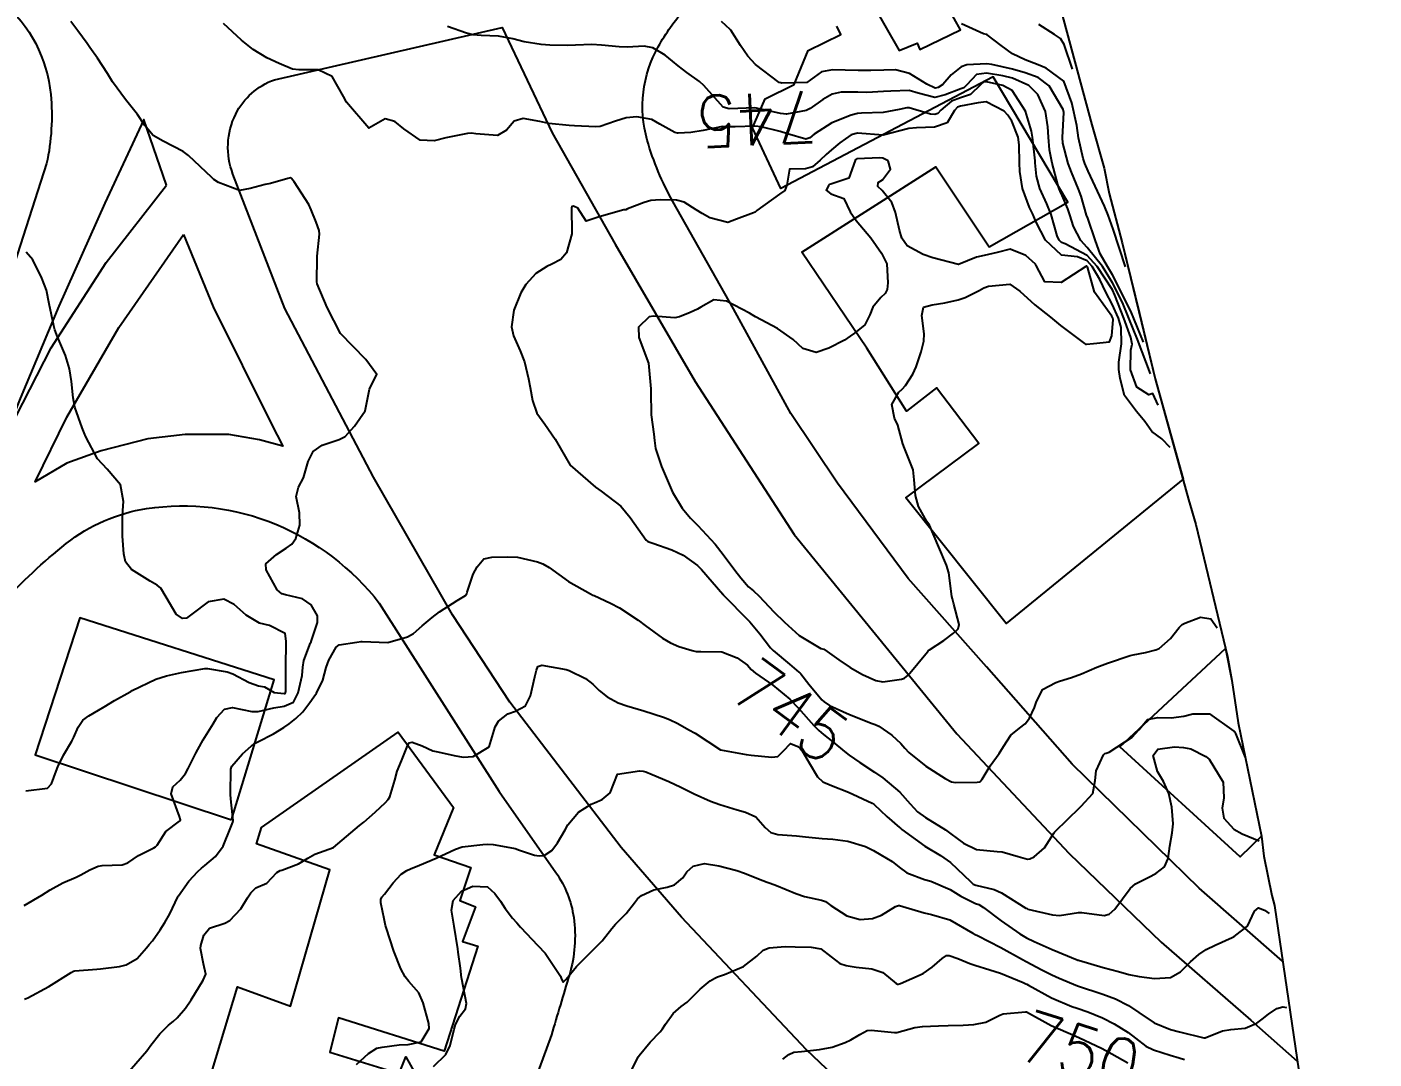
# Model space of a CAD drawing. Header units: metres. Extents: x 318500 to 325275, y 7408834 to 7428799.
# Drawn here: x 320321.3 to 320426.1, y 7413586.3 to 7413666.6 of the extents above; entities that cross this region are included whole.
import ezdxf
from ezdxf.enums import TextEntityAlignment as Align

# ---------------------------------------------------------------- set-up
doc = ezdxf.new("R2010")
doc.units = ezdxf.units.M
doc.header["$MEASUREMENT"] = 0
for name, color, linetype in [('Area', 45, 'Continuous'), ('Cotas', 45, 'Continuous'), ('Curvas de Nivel 1m', 11, 'Continuous'), ('Curvas de Nivel 5m', 15, 'Continuous'), ('Edificações', 30, 'Continuous'), ('Vias Primárias', 230, 'Continuous')]:
    doc.layers.add(name, color=color, linetype=linetype)
doc.styles.add('Style-STANDARD', font='STANDARD.shx')

msp = doc.modelspace()

# ---------------------------------------------------------------- linework, layer by layer
at = {"layer": 'Area'}
msp.add_lwpolyline([(320400.87, 7413671.15), (320404.14, 7413659.03), (320405.09, 7413655.64), (320405.5, 7413653.67), (320406.51, 7413649.83), (320409.06, 7413639.24), (320411.67, 7413629.87), (320412.24, 7413627.92), (320414.7, 7413617.65), (320415.03, 7413615.78), (320415.54, 7413612.47), (320417.34, 7413603.65), (320417.52, 7413602.1), (320418.15, 7413599.03), (320418.35, 7413598.26), (320420.25, 7413585.36)], dxfattribs=at)
at = {"layer": 'Curvas de Nivel 1m', "flags": 128}
for points, elevation in [([(320321.08, 7413598.26), (320322.45, 7413599.08), (320323.1, 7413599.47), (320324.07, 7413600.02), (320325.11, 7413600.47), (320325.49, 7413600.66), (320326.18, 7413601.03), (320326.83, 7413601.32), (320327.13, 7413601.38), (320328.7, 7413601.42), (320329.13, 7413601.58), (320329.96, 7413602.15), (320331.15, 7413602.74), (320331.29, 7413602.82), (320331.42, 7413602.96), (320332.1, 7413604.01), (320333.17, 7413604.83), (320333.23, 7413604.94), (320333.17, 7413605.18), (320332.52, 7413606.95), (320332.65, 7413607.5), (320333.22, 7413608.02), (320333.63, 7413608.53), (320333.82, 7413608.93), (320334.43, 7413610.11), (320334.87, 7413610.92), (320335, 7413611.16), (320335.26, 7413611.58), (320335.77, 7413612.41), (320336.06, 7413612.9), (320336.65, 7413613.53), (320337.29, 7413613.67), (320338.78, 7413613.37), (320339.29, 7413613.36), (320340.49, 7413613.65), (320341.29, 7413613.78), (320342.02, 7413614.1), (320342.4, 7413614.81), (320342.69, 7413616.17), (320342.75, 7413616.81), (320342.82, 7413617.33), (320343.36, 7413618.71), (320343.39, 7413618.77), (320343.4, 7413618.8), (320343.89, 7413620.28), (320343.89, 7413620.8), (320343.4, 7413621.65), (320342.72, 7413622.13), (320341.41, 7413622.45), (320341.11, 7413622.53), (320340.76, 7413622.84), (320339.91, 7413624.38), (320339.87, 7413624.85), (320340.71, 7413625.59), (320341.46, 7413626.07), (320341.9, 7413626.39), (320342.2, 7413626.82), (320342.53, 7413627.86), (320342.49, 7413628.82), (320342.24, 7413630.09), (320342.43, 7413630.82), (320342.81, 7413631.54), (320343.16, 7413632.81), (320343.56, 7413633.6), (320344.27, 7413634.09), (320345.57, 7413634.53), (320346.06, 7413634.77), (320346.78, 7413635.56), (320347.6, 7413636.75), (320347.93, 7413638.44), (320348.06, 7413638.74), (320348.51, 7413639.6), (320347.65, 7413640.75), (320345.68, 7413642.78), (320344.66, 7413644.79), (320343.88, 7413646.64), (320343.85, 7413646.8), (320343.87, 7413648.69), (320343.88, 7413648.8), (320344.06, 7413650.52), (320344.03, 7413650.8), (320343.8, 7413651.43), (320343.41, 7413652.41), (320343.22, 7413652.81), (320342.07, 7413654.59), (320341.88, 7413654.83), (320341.84, 7413654.87), (320341.79, 7413654.88), (320341.59, 7413654.83), (320340.24, 7413654.45), (320339.83, 7413654.38), (320338.65, 7413654.05), (320337.83, 7413653.9), (320336.2, 7413654.54), (320335.84, 7413654.77), (320335.68, 7413654.91), (320333.87, 7413656.64), (320333.44, 7413656.94), (320331.88, 7413657.74), (320331.12, 7413658.2), (320330.43, 7413658.98), (320329.9, 7413659.81), (320328.95, 7413661), (320327.94, 7413662.36), (320327.55, 7413663.02), (320326.78, 7413664.21), (320326.19, 7413665.04), (320325.97, 7413665.34), (320325.26, 7413666.32), (320324.7, 7413667.06)], 744), ([(320408.15, 7413642.1), (320407.7, 7413643.24), (320407.42, 7413643.95), (320407.17, 7413644.51), (320405.75, 7413647.34), (320405.37, 7413647.98), (320404.79, 7413648.98), (320404.43, 7413649.99), (320403.82, 7413651.75), (320403.73, 7413652), (320403.3, 7413653.47), (320403.1, 7413654.01), (320402.55, 7413655.33), (320402.3, 7413656.02), (320401.89, 7413657.58), (320401.85, 7413658.03), (320401.91, 7413659), (320401.97, 7413659.98), (320401.92, 7413660.22), (320400.82, 7413662.05), (320399.96, 7413662.69), (320398.96, 7413663.07), (320397.97, 7413663.36), (320396.37, 7413663.7), (320395.97, 7413663.76), (320394.42, 7413663.69), (320393.97, 7413663.54), (320393.19, 7413662.92), (320392.55, 7413662.15), (320392.19, 7413661.92), (320391.95, 7413661.88), (320391.31, 7413662.17), (320389.96, 7413663.02), (320388.88, 7413663.29), (320387.97, 7413663.27), (320386.94, 7413663.25), (320385.97, 7413663.25), (320384.95, 7413663.27), (320383.97, 7413663.29), (320383.11, 7413663.13), (320381.98, 7413662.3), (320380, 7413662.27), (320379.95, 7413662.28), (320379.82, 7413662.32), (320377.97, 7413663.72), (320377.38, 7413664.36), (320376.81, 7413665.19), (320376.05, 7413666.38), (320376, 7413666.44), (320375.34, 7413667.05)], 747), ([(320406.77, 7413647.97), (320405.8, 7413650.9), (320405.42, 7413651.98), (320405.12, 7413652.7), (320403.86, 7413655.42), (320403.61, 7413656), (320403.48, 7413656.4), (320403.11, 7413658.01), (320402.97, 7413658.96), (320402.58, 7413660.73), (320401.96, 7413662.42), (320400.6, 7413663.42), (320399.97, 7413663.68), (320398.96, 7413664.07), (320397.98, 7413664.55), (320397.1, 7413665.2), (320396, 7413666.02), (320395.94, 7413666.05), (320395.71, 7413666.11), (320394.01, 7413666.89)], 748), ([(320408.72, 7413639.65), (320407.69, 7413642.32), (320407.03, 7413643.96), (320406.52, 7413645.18), (320405.75, 7413646.72), (320404.97, 7413647.99), (320403.78, 7413649.47), (320403.29, 7413650.01), (320402.72, 7413651.1), (320402.43, 7413652.02), (320402.27, 7413652.47), (320401.83, 7413653.52), (320401.67, 7413653.86), (320401.61, 7413654.03), (320401.5, 7413654.38), (320401.05, 7413656.04), (320400.85, 7413657.08), (320400.76, 7413658.05), (320400.73, 7413658.87), (320400.54, 7413660.05), (320399.94, 7413661.37), (320399.23, 7413662.07), (320397.96, 7413662.65), (320397.21, 7413662.84), (320395.96, 7413663.04), (320395.16, 7413662.93), (320394.41, 7413662.13), (320394.18, 7413661.9), (320393.95, 7413661.81), (320392.74, 7413661.35), (320391.93, 7413661.14), (320390.64, 7413661.48), (320389.94, 7413661.69), (320388.5, 7413661.65), (320387.94, 7413661.6), (320386.63, 7413661.54), (320385.94, 7413661.56), (320384.65, 7413661.55), (320383.94, 7413661.4), (320383.21, 7413661), (320382.24, 7413660.3), (320381.92, 7413660.13), (320380.39, 7413659.84), (320379.92, 7413659.9), (320379.57, 7413659.98), (320377.92, 7413660.35), (320375.92, 7413660.27), (320375.47, 7413660.38), (320373.95, 7413662.09), (320373.62, 7413662.4), (320372.64, 7413663.1), (320371.96, 7413663.6), (320371.51, 7413663.98), (320370.95, 7413664.45), (320369.98, 7413665.01), (320369.32, 7413665.13), (320367.98, 7413665.07), (320367.37, 7413665.1), (320365.98, 7413665.22), (320365.23, 7413665.28), (320363.98, 7413665.22), (320363.34, 7413665.18), (320361.98, 7413665.21), (320361.29, 7413665.27), (320359.98, 7413665.48), (320359.1, 7413665.72), (320357.99, 7413665.91), (320356.64, 7413665.98), (320355.99, 7413666.03), (320355.49, 7413666.15), (320354, 7413666.67)], 746), ([(320402.63, 7413663.35), (320401.99, 7413665.28), (320401.7, 7413665.74), (320401.23, 7413666.04), (320400.01, 7413666.82)], 749), ([(320410.24, 7413633.91), (320409.59, 7413634.58), (320408.81, 7413635.15), (320408.26, 7413635.94), (320407.61, 7413636.71), (320406.68, 7413637.96), (320406.34, 7413639.28), (320406.24, 7413639.97), (320406.24, 7413640.54), (320406.45, 7413641.97), (320406.42, 7413643.25), (320406.21, 7413643.97), (320405.73, 7413645.06), (320405.23, 7413645.99), (320404.77, 7413646.97), (320404.17, 7413648), (320403.77, 7413648.44), (320403.04, 7413648.74), (320401.77, 7413648.88), (320400.53, 7413650.05), (320399.81, 7413651.44), (320399.54, 7413652.06), (320399.3, 7413652.59), (320398.76, 7413654.07), (320398.54, 7413655.39), (320398.52, 7413656.07), (320398.5, 7413657.46), (320398.41, 7413658.07), (320397.91, 7413659.31), (320397.61, 7413659.77), (320397.31, 7413660.09), (320395.93, 7413660.82), (320395.31, 7413660.73), (320393.92, 7413660.47), (320393.68, 7413660.39), (320393.46, 7413660.14), (320392.89, 7413659.17), (320391.91, 7413658.84), (320390.5, 7413658.78), (320389.91, 7413658.73), (320387.9, 7413658.22), (320385.9, 7413658.38), (320385.41, 7413658.25), (320384.53, 7413657.62), (320383.88, 7413657.08), (320383.46, 7413656.7), (320383.01, 7413656.28), (320382.41, 7413655.74), (320381.86, 7413655.59), (320380.61, 7413655.56), (320380.41, 7413654.31), (320380.25, 7413653.91), (320379.83, 7413653.62), (320378.08, 7413652.35), (320377.94, 7413652.23), (320377.82, 7413652.18), (320376.5, 7413651.68), (320375.81, 7413651.42), (320374.41, 7413651.79), (320373.82, 7413652.12), (320373.35, 7413652.41), (320372.42, 7413653.01), (320371.83, 7413653.15), (320370.55, 7413653.17), (320369.83, 7413653.12), (320369.31, 7413652.98), (320368.02, 7413652.48), (320367.88, 7413652.41), (320367.81, 7413652.4), (320367.72, 7413652.39), (320365.8, 7413651.86), (320364.8, 7413651.53), (320364.16, 7413652.53), (320363.81, 7413652.69), (320363.69, 7413652.66), (320363.65, 7413652.54), (320363.69, 7413650.65), (320363.68, 7413650.54), (320363.26, 7413649.05), (320362.82, 7413648.55), (320362.13, 7413648.18), (320361.75, 7413648), (320360.88, 7413647.44), (320360.11, 7413646.58), (320359.72, 7413645.95), (320359.16, 7413644.6), (320359, 7413643.29), (320359.15, 7413642.6), (320359.66, 7413641.44), (320360.01, 7413640.58), (320360.3, 7413639.25), (320360.43, 7413638.58), (320360.63, 7413637.56), (320360.96, 7413636.57), (320361.59, 7413635.71), (320362.39, 7413634.55), (320363.55, 7413632.54), (320365.52, 7413630.83), (320365.97, 7413630.5), (320367.5, 7413629.33), (320368.22, 7413628.47), (320369.47, 7413626.69), (320369.61, 7413626.59), (320369.98, 7413626.45), (320371.46, 7413625.94), (320372.35, 7413625.52), (320373.45, 7413624.73), (320373.78, 7413624.4), (320375.42, 7413622.5), (320375.47, 7413622.43), (320375.52, 7413622.38), (320377.39, 7413620.5), (320377.53, 7413620.35), (320378.3, 7413619.41), (320379.15, 7413618.32), (320379.25, 7413618.21), (320379.36, 7413618.11), (320380.62, 7413617.04), (320381.34, 7413616.43), (320381.42, 7413616.37), (320381.49, 7413616.3), (320382.13, 7413615.48), (320383.14, 7413614.27), (320383.31, 7413614.11), (320383.73, 7413613.84), (320385.29, 7413613.14), (320387.06, 7413612.44), (320387.28, 7413612.35), (320387.56, 7413612.22), (320388.59, 7413611.52), (320389.27, 7413610.87), (320389.59, 7413610.51), (320389.9, 7413610.18), (320391.24, 7413609.11), (320392.73, 7413608.15), (320393.23, 7413607.88), (320393.52, 7413607.84), (320395.23, 7413607.85), (320395.43, 7413607.9), (320395.6, 7413608.1), (320396.22, 7413609.12), (320396.92, 7413610.09), (320397.27, 7413610.63), (320397.84, 7413611.51), (320398.52, 7413612.07), (320398.96, 7413612.39), (320399.29, 7413612.85), (320399.69, 7413613.67), (320399.81, 7413614.05), (320400.3, 7413615.07), (320401.33, 7413615.62), (320401.64, 7413615.72), (320402.55, 7413616.01), (320403.34, 7413616.29), (320404.54, 7413616.8), (320405.35, 7413617.11), (320407.12, 7413617.72), (320407.36, 7413617.78), (320408.31, 7413617.94), (320409.13, 7413618.16), (320409.37, 7413618.27), (320410.26, 7413619.03), (320410.95, 7413619.9), (320411.18, 7413620.12), (320411.39, 7413620.23), (320412.6, 7413620.69), (320413.4, 7413620.56), (320413.89, 7413619.86)], 744), ([(320321.2, 7413607.18), (320322.88, 7413607.4), (320323.21, 7413607.74), (320323.56, 7413608.73), (320323.69, 7413609.06), (320324.14, 7413609.96), (320324.78, 7413611.05), (320324.94, 7413611.36), (320325.27, 7413612.15), (320325.63, 7413612.68), (320326.11, 7413613.03), (320326.86, 7413613.46), (320327.29, 7413613.72), (320328.1, 7413614.21), (320329.31, 7413614.89), (320329.37, 7413614.93), (320329.48, 7413614.99), (320331.32, 7413615.87), (320332.14, 7413616.13), (320333.32, 7413616.39), (320335.13, 7413616.72), (320335.33, 7413616.71), (320336.88, 7413616.44), (320337.32, 7413616.28), (320338.57, 7413615.61), (320339.31, 7413615.35), (320339.76, 7413615.29), (320340.53, 7413614.84), (320341.31, 7413614.75), (320341.37, 7413614.77), (320341.4, 7413614.83), (320341.42, 7413614.93), (320341.44, 7413616.83), (320341.47, 7413618.72), (320341.47, 7413618.83), (320341.37, 7413619.43), (320340.17, 7413620.06), (320339.38, 7413620.24), (320338.34, 7413620.87), (320337.4, 7413621.68), (320336.61, 7413622.1), (320335.4, 7413621.9), (320334.12, 7413620.93), (320333.7, 7413620.62), (320333.38, 7413620.6), (320332.9, 7413620.94), (320332.11, 7413622.25), (320331.7, 7413622.96), (320331.41, 7413623.19), (320330.88, 7413623.51), (320329.43, 7413624.4), (320328.95, 7413625), (320328.82, 7413625.63), (320328.73, 7413627), (320328.72, 7413628.24), (320328.74, 7413629), (320328.8, 7413629.71), (320328.57, 7413631), (320327.54, 7413632.23), (320326.78, 7413633.03), (320325.86, 7413634.74), (320325.74, 7413635.04), (320325.58, 7413635.44), (320325.02, 7413637.05), (320324.88, 7413637.78), (320324.75, 7413639.05), (320324.61, 7413640.02), (320324.3, 7413641.06), (320323.67, 7413642.51), (320323.46, 7413643.07), (320323.38, 7413643.38), (320323.02, 7413645.08), (320322.8, 7413646.16), (320322.46, 7413647.09), (320321.75, 7413648.51), (320321.22, 7413649.11)], 743), ([(320328.91, 7413584.99), (320330.61, 7413586.96), (320330.75, 7413587.14), (320330.94, 7413587.39), (320331.63, 7413588.28), (320332.3, 7413588.95), (320332.67, 7413589.24), (320332.97, 7413589.52), (320333.63, 7413590.28), (320334.07, 7413590.92), (320335.01, 7413592.45), (320335.21, 7413592.91), (320335.02, 7413593.72), (320334.8, 7413594.91), (320334.82, 7413595.14), (320335.06, 7413595.95), (320335.48, 7413596.49), (320336.69, 7413596.89), (320337.07, 7413597.09), (320337.94, 7413598.01), (320338.46, 7413598.87), (320338.7, 7413599.26), (320339.1, 7413599.64), (320339.95, 7413600), (320340.72, 7413600.84), (320340.98, 7413600.98), (320341.12, 7413601.02), (320342.43, 7413601.51), (320343.14, 7413601.96), (320343.68, 7413602.26), (320345.15, 7413602.78), (320347.17, 7413604.48), (320347.49, 7413604.75), (320348.39, 7413605.52), (320349.19, 7413606.28), (320349.4, 7413606.51), (320349.53, 7413606.72), (320349.91, 7413608.02), (320350.1, 7413608.71), (320350.44, 7413609.51), (320350.9, 7413610.7), (320351.03, 7413610.93), (320351.25, 7413610.97), (320352.05, 7413610.69), (320352.87, 7413610.3), (320353.25, 7413610.21), (320354.54, 7413609.95), (320355.24, 7413609.8), (320356.02, 7413609.85), (320357.25, 7413610.62), (320357.72, 7413612.17), (320357.97, 7413612.61), (320358.7, 7413613.19), (320359.29, 7413613.4), (320360.08, 7413613.8), (320360.47, 7413614.57), (320360.81, 7413616.06), (320360.93, 7413616.57), (320361.04, 7413616.86), (320361.34, 7413616.98), (320363.24, 7413616.63), (320363.33, 7413616.6), (320363.48, 7413616.54), (320364.74, 7413615.94), (320365.32, 7413615.5), (320365.81, 7413615), (320366.44, 7413614.49), (320367.3, 7413614.04), (320367.97, 7413613.8), (320369.29, 7413613.41), (320370.81, 7413612.91), (320371.28, 7413612.75), (320371.94, 7413612.42), (320372.8, 7413611.93), (320373.27, 7413611.67), (320375.26, 7413610.38), (320377.25, 7413610.01), (320377.63, 7413609.97), (320379.25, 7413609.81), (320379.7, 7413609.87), (320380.14, 7413610.31), (320380.7, 7413610.87), (320381.26, 7413610.63), (320381.45, 7413610.48), (320381.61, 7413610.29), (320382.16, 7413609.37), (320382.81, 7413608.28), (320383.22, 7413607.9), (320383.89, 7413607.59), (320385.21, 7413607.09), (320387.06, 7413606.22), (320387.2, 7413606.12), (320388.18, 7413605.2), (320389.18, 7413604.34), (320389.26, 7413604.27), (320389.37, 7413604.19), (320391.16, 7413602.88), (320392.37, 7413602.15), (320393.14, 7413601.6), (320394.7, 7413600.12), (320394.92, 7413599.92), (320395.12, 7413599.84), (320396.54, 7413599.51), (320397.11, 7413599.26), (320399.02, 7413598.06), (320399.1, 7413598.02), (320399.17, 7413597.99), (320401.09, 7413597.55), (320401.63, 7413597.49), (320403.1, 7413597.72), (320403.37, 7413597.72), (320405.09, 7413597.49), (320405.48, 7413597.58), (320405.92, 7413597.97), (320407.12, 7413599.58), (320407.54, 7413599.94), (320408.58, 7413600.47), (320409.13, 7413600.76), (320409.79, 7413601.27), (320410.07, 7413601.91), (320410.2, 7413602.88), (320410.4, 7413603.91), (320410.48, 7413604.61), (320410.38, 7413605.91), (320410.13, 7413606.99), (320409.73, 7413607.91), (320409.24, 7413608.7), (320408.91, 7413609.93), (320409.27, 7413610.44), (320410.57, 7413610.6), (320411.27, 7413610.55), (320411.84, 7413610.46), (320413.01, 7413609.87), (320413.26, 7413609.65), (320414.35, 7413607.85), (320414.42, 7413606.65), (320414.29, 7413605.85), (320414.41, 7413605.07), (320415.18, 7413604.2), (320415.84, 7413603.83), (320417.17, 7413603.3)], 746), ([(320346.92, 7413585.89), (320347.86, 7413586.74), (320348.51, 7413587.15), (320348.94, 7413587.25), (320350.24, 7413587.41), (320350.94, 7413587.45), (320351.97, 7413587.66), (320352.59, 7413588.68), (320352.57, 7413589.07), (320352.13, 7413590.68), (320351.78, 7413591.47), (320351.01, 7413592.36), (320350.72, 7413592.7), (320350.38, 7413593.34), (320349.84, 7413594.71), (320349.23, 7413596.56), (320349.18, 7413596.72), (320349.08, 7413597.23), (320348.83, 7413598.46), (320348.83, 7413598.72), (320348.91, 7413598.9), (320349.1, 7413599.15), (320349.79, 7413600.04), (320350.41, 7413600.71), (320350.84, 7413600.99), (320351.13, 7413601.11), (320351.83, 7413601.39), (320353.14, 7413601.96), (320354.62, 7413602.65), (320355.15, 7413602.83), (320356.77, 7413603.01), (320357.15, 7413603.04), (320357.56, 7413603.02), (320359.15, 7413602.73), (320359.27, 7413602.71), (320359.6, 7413602.58), (320360.77, 7413602.19), (320361.14, 7413602.13), (320361.54, 7413602.16), (320362.13, 7413602.55), (320362.57, 7413603.13), (320363.17, 7413604.16), (320363.38, 7413604.54), (320364.19, 7413605.52), (320365.19, 7413606.15), (320365.45, 7413606.25), (320366.04, 7413606.5), (320366.66, 7413607.04), (320367.23, 7413608.48), (320368.95, 7413608.74), (320369.23, 7413608.72), (320369.43, 7413608.66), (320369.94, 7413608.45), (320371.22, 7413607.92), (320372.16, 7413607.47), (320373.21, 7413606.96), (320374.48, 7413606.39), (320375.2, 7413606.12), (320376.54, 7413605.71), (320377.19, 7413605.53), (320378.01, 7413605.16), (320378.72, 7413604.33), (320379.17, 7413603.94), (320379.7, 7413603.79), (320381.17, 7413603.68), (320381.86, 7413603.6), (320383.17, 7413603.48), (320384, 7413603.43), (320385.17, 7413603.27), (320386.52, 7413602.86), (320387.15, 7413602.54), (320387.73, 7413602.21), (320388.62, 7413601.68), (320389.14, 7413601.25), (320389.75, 7413600.8), (320391.12, 7413600.29), (320391.61, 7413600.16), (320393.11, 7413599.5), (320393.96, 7413598.98), (320395.1, 7413598.43), (320395.34, 7413598.34), (320395.72, 7413598.1), (320397.08, 7413597.07), (320398.54, 7413596.07), (320399.07, 7413595.76), (320399.65, 7413595.46), (320401.05, 7413594.84), (320403, 7413594.04), (320403.04, 7413594.02), (320403.11, 7413594), (320405.03, 7413593.43), (320406.21, 7413593.14), (320407.03, 7413592.9), (320407.83, 7413592.74), (320409.03, 7413592.59), (320410.27, 7413592.67), (320411.03, 7413593.1), (320411.83, 7413593.89), (320412.47, 7413594.46), (320413.05, 7413594.84), (320413.74, 7413595.18), (320415.07, 7413595.78), (320415.11, 7413595.79), (320415.21, 7413595.84), (320416.26, 7413596.65), (320416.8, 7413597.82), (320417.1, 7413598.08), (320417.57, 7413597.9), (320417.93, 7413597.65)], 747), ([(320352.92, 7413585.73), (320353.87, 7413586.66), (320354.21, 7413587.38), (320354.52, 7413588.65), (320354.62, 7413588.99), (320354.98, 7413589.64), (320355.4, 7413590.22), (320355.49, 7413590.63), (320355.13, 7413592.52), (320355.11, 7413592.64), (320355.02, 7413593.38), (320354.85, 7413594.64), (320354.81, 7413594.88), (320354.52, 7413596.65), (320354.33, 7413597.9), (320354.44, 7413598.65), (320355.1, 7413599.38), (320355.97, 7413599.77), (320357.11, 7413599.72), (320357.7, 7413599.21), (320358.14, 7413598.6), (320358.5, 7413598.02), (320359.08, 7413597.29), (320359.41, 7413596.92), (320359.68, 7413596.58), (320361.05, 7413595.14), (320361.62, 7413594.55), (320362.8, 7413592.76), (320362.89, 7413592.54), (320363.01, 7413592.29), (320363.25, 7413592.54), (320364.04, 7413593.51), (320365.04, 7413594.51), (320366.04, 7413595.51), (320366.79, 7413596.48), (320367.07, 7413596.81), (320367.9, 7413597.65), (320368.56, 7413598.47), (320368.79, 7413598.77), (320369.1, 7413599.04), (320370.06, 7413599.49), (320371.11, 7413599.7), (320371.66, 7413599.87), (320372.32, 7413600.41), (320372.64, 7413600.89), (320373.13, 7413601.32), (320374, 7413601.53), (320375.13, 7413601.36), (320376.51, 7413600.98), (320377.13, 7413600.77), (320378.22, 7413600.33), (320378.88, 7413600.08), (320379.12, 7413600), (320379.6, 7413599.83), (320381.11, 7413599.19), (320381.78, 7413598.96), (320383.1, 7413598.69), (320383.42, 7413598.58), (320383.84, 7413598.26), (320385.09, 7413597.46), (320386.13, 7413597.18), (320387.09, 7413597.25), (320387.78, 7413597.52), (320388.87, 7413598.19), (320389.1, 7413598.27), (320389.18, 7413598.27), (320389.45, 7413598.18), (320391.09, 7413597.68), (320391.67, 7413597.57), (320393.09, 7413597.16), (320394.89, 7413596.11), (320395.07, 7413596.01), (320395.25, 7413595.92), (320397.05, 7413595), (320398.76, 7413594.06), (320399.04, 7413593.91), (320400.25, 7413593.26), (320401.03, 7413592.86), (320401.6, 7413592.6), (320403.02, 7413592), (320405.01, 7413591.36), (320405.98, 7413590.99), (320407, 7413590.49), (320407.81, 7413589.94), (320408.98, 7413589.13), (320410.27, 7413588.61), (320410.97, 7413588.43), (320412.86, 7413587.97), (320412.96, 7413587.97), (320414.32, 7413588.5), (320414.97, 7413588.62), (320416.08, 7413588.72), (320416.98, 7413589.1), (320417.39, 7413589.41), (320417.9, 7413589.81), (320418.54, 7413590.25), (320419, 7413590.37), (320419.29, 7413590.33)], 748), ([(320368.19, 7413585.19), (320368.84, 7413586.46), (320368.87, 7413586.52), (320368.93, 7413586.6), (320369.78, 7413587.62), (320370.55, 7413588.44), (320370.74, 7413588.66), (320370.97, 7413589.02), (320371.56, 7413589.85), (320372.2, 7413590.41), (320372.65, 7413590.75), (320373, 7413591.09), (320373.66, 7413591.74), (320374.46, 7413592.39), (320374.8, 7413592.6), (320375.02, 7413592.7), (320375.55, 7413592.9), (320377.03, 7413593.52), (320378.09, 7413594.33), (320378.57, 7413594.8), (320379.05, 7413594.96), (320380.29, 7413595.07), (320381.05, 7413595.05), (320382.3, 7413595.03), (320383.05, 7413594.88), (320383.86, 7413594.26), (320384.54, 7413593.75), (320385.03, 7413593.59), (320385.8, 7413593.47), (320387.03, 7413593.33), (320387.88, 7413593.06), (320388.93, 7413592.19), (320389.02, 7413592.14), (320389.07, 7413592.14), (320389.26, 7413592.19), (320391.03, 7413592.98), (320391.73, 7413593.46), (320392.5, 7413594.15), (320392.83, 7413594.36), (320393.04, 7413594.36), (320393.71, 7413594.13), (320394.66, 7413593.74), (320395.04, 7413593.63), (320396.21, 7413593.27), (320397.03, 7413592.99), (320398.81, 7413592.27), (320399.02, 7413592.17), (320399.09, 7413592.13), (320399.21, 7413592.06), (320401.01, 7413591.09), (320402.59, 7413590.41), (320402.99, 7413590.27), (320403.83, 7413589.99), (320404.98, 7413589.52), (320405.89, 7413589.05), (320406.97, 7413588.38), (320407.53, 7413587.94), (320408.35, 7413587.32), (320408.95, 7413587.03), (320410.25, 7413586.61), (320410.95, 7413586.41), (320411.34, 7413586.29)], 749)]:
    msp.add_lwpolyline(points, dxfattribs=dict(at, elevation=elevation))
at = {"layer": 'Curvas de Nivel 1m', "elevation": 743, "flags": 128}
msp.add_lwpolyline([(320388.29, 7413656.21), (320387.87, 7413656.42), (320387.64, 7413656.45), (320385.87, 7413656.37), (320385.78, 7413656.33), (320385.73, 7413656.24), (320385.23, 7413654.87), (320383.84, 7413654.41), (320383.74, 7413654.37), (320383.65, 7413654.27), (320383.48, 7413653.92), (320383.83, 7413653.65), (320384.86, 7413653.29), (320385.33, 7413652.25), (320385.81, 7413651.58), (320386.94, 7413650.23), (320387.77, 7413649.02), (320388.2, 7413648.21), (320388.26, 7413646.73), (320388.22, 7413646.21), (320388.07, 7413645.88), (320387.73, 7413645.59), (320387.11, 7413644.83), (320386.87, 7413644.23), (320386.49, 7413643.44), (320385.69, 7413642.81), (320385.35, 7413642.58), (320384.89, 7413642.25), (320383.67, 7413641.63), (320382.7, 7413641.31), (320381.67, 7413641.6), (320380.91, 7413642.31), (320379.69, 7413643.18), (320377.97, 7413644.08), (320377.71, 7413644.23), (320377.52, 7413644.35), (320375.72, 7413645.29), (320374.72, 7413645.39), (320373.72, 7413644.84), (320373.45, 7413644.67), (320372.89, 7413644.41), (320372.05, 7413644.08), (320371.7, 7413644.01), (320370.03, 7413644.13), (320369.7, 7413644.07), (320368.88, 7413643.28), (320368.9, 7413642.47), (320369.66, 7413640.46), (320369.82, 7413638.46), (320369.82, 7413638.26), (320369.85, 7413636.46), (320370.07, 7413634.94), (320370.12, 7413634.45), (320370.2, 7413633.82), (320370.65, 7413632.44), (320371.52, 7413630.43), (320372.28, 7413629.19), (320372.92, 7413628.41), (320373.49, 7413627.84), (320374.83, 7413626.39), (320375.46, 7413625.59), (320376.37, 7413624.37), (320376.83, 7413623.76), (320377.43, 7413623.07), (320377.82, 7413622.74), (320378.27, 7413622.34), (320379.4, 7413621.11), (320380.22, 7413620.31), (320381.37, 7413619.27), (320383.07, 7413618.27), (320383.29, 7413618.2), (320383.36, 7413618.17), (320384.47, 7413617.38), (320385.35, 7413616.79), (320386.3, 7413616.23), (320387.33, 7413615.78), (320387.87, 7413615.67), (320389.34, 7413615.88), (320389.57, 7413615.95), (320389.86, 7413616.18), (320391.36, 7413618.01), (320391.42, 7413618.09), (320391.5, 7413618.16), (320392.63, 7413618.89), (320393.38, 7413619.46), (320393.73, 7413619.79), (320393.82, 7413620.13), (320393.41, 7413621.72), (320393.3, 7413622.14), (320393.26, 7413622.3), (320393.02, 7413624.14), (320392.84, 7413624.75), (320392.25, 7413626.15), (320391.5, 7413627.85), (320391.31, 7413628.16), (320390.65, 7413629.31), (320390.43, 7413630.18), (320390.33, 7413631.39), (320390.24, 7413632.18), (320389.58, 7413633.86), (320389.45, 7413634.19), (320389.04, 7413635.64), (320388.8, 7413636.2), (320388.58, 7413637.24), (320389.13, 7413638.2), (320389.39, 7413638.44), (320389.64, 7413638.72), (320390.22, 7413639.61), (320390.48, 7413640.18), (320390.86, 7413641.36), (320391.07, 7413642.17), (320391.11, 7413642.75), (320390.92, 7413644.17), (320391.05, 7413644.84), (320391.72, 7413645), (320392.71, 7413645.17), (320393.73, 7413645.41), (320394.28, 7413645.58), (320395.37, 7413646.12), (320395.74, 7413646.33), (320396.1, 7413646.46), (320397.75, 7413646.61), (320398.54, 7413646.07), (320399.72, 7413645.02), (320400.92, 7413644.04), (320401.7, 7413643.39), (320403.58, 7413642), (320403.64, 7413641.96), (320403.68, 7413641.95), (320403.73, 7413641.95), (320404.28, 7413641.99), (320405.52, 7413642.14), (320405.69, 7413642.6), (320405.81, 7413643.88), (320405.78, 7413643.98), (320405.71, 7413644.12), (320404.36, 7413645.99), (320403.8, 7413647.96), (320403.78, 7413648), (320403.76, 7413648.02), (320403.73, 7413648.03), (320403.67, 7413648), (320401.75, 7413646.75), (320400.49, 7413646.79), (320399.82, 7413648.06), (320399.76, 7413648.17), (320399, 7413648.84), (320397.78, 7413649.33), (320396.78, 7413649.09), (320395.77, 7413648.86), (320395.17, 7413648.71), (320393.76, 7413648.14), (320391.77, 7413648.66), (320391.02, 7413648.92), (320389.78, 7413649.61), (320389.36, 7413650.2), (320389.19, 7413650.81), (320388.86, 7413652.2), (320388.59, 7413652.97), (320387.84, 7413653.9), (320387.48, 7413654.22), (320387.53, 7413654.54), (320387.85, 7413654.73), (320388.49, 7413655.58)], close=True, dxfattribs=at)
at = {"layer": 'Curvas de Nivel 5m', "flags": 128}
for points, elevation in [([(320409.3, 7413637.21), (320408.9, 7413638.12), (320408.59, 7413638.01), (320407.64, 7413638.6), (320407.15, 7413639.96), (320407.19, 7413641.47), (320407.27, 7413641.96), (320407.18, 7413642.46), (320406.63, 7413643.97), (320405.94, 7413645.77), (320405.74, 7413646.17), (320404.57, 7413647.99), (320403.77, 7413648.86), (320402.06, 7413649.75), (320401.79, 7413649.85), (320401.6, 7413650.03), (320401.45, 7413650.38), (320400.98, 7413652.04), (320400.64, 7413652.86), (320400.1, 7413654.06), (320399.85, 7413655.01), (320399.74, 7413656.06), (320399.73, 7413656.21), (320399.53, 7413658.06), (320399.45, 7413658.52), (320398.98, 7413660.07), (320397.94, 7413661.68), (320397.21, 7413662.09), (320395.95, 7413662.37), (320395.72, 7413662.34), (320395.49, 7413662.12), (320394.7, 7413661.37), (320393.93, 7413661.12), (320393.22, 7413660.85), (320392.39, 7413660.16), (320392.16, 7413659.91), (320391.92, 7413659.82), (320391.59, 7413659.84), (320390.45, 7413660.18), (320389.92, 7413660.35), (320389.76, 7413660.35), (320389.16, 7413660.2), (320387.92, 7413659.97), (320386.23, 7413659.92), (320385.92, 7413659.89), (320385.43, 7413659.76), (320383.91, 7413659.18), (320382.54, 7413658.29), (320382.19, 7413658), (320381.89, 7413657.89), (320380.47, 7413658.31), (320379.9, 7413658.49), (320378.42, 7413658.86), (320377.91, 7413658.92), (320376.39, 7413658.85), (320375.9, 7413658.87), (320375.41, 7413658.88), (320373.9, 7413658.57), (320372.95, 7413658.41), (320371.97, 7413658.36), (320371.9, 7413658.37), (320371.71, 7413658.43), (320370.54, 7413659.08), (320369.91, 7413659.44), (320368.73, 7413659.65), (320367.91, 7413659.56), (320367.09, 7413659.31), (320365.9, 7413658.89), (320365.56, 7413658.85), (320363.9, 7413658.94), (320363.48, 7413658.96), (320361.9, 7413659.13), (320361.2, 7413659.28), (320359.9, 7413659.52), (320359.2, 7413659.3), (320358.59, 7413658.61), (320357.89, 7413658.2), (320356.21, 7413658.32), (320355.89, 7413658.36), (320355.57, 7413658.33), (320353.88, 7413658.01), (320352.96, 7413657.76), (320351.88, 7413657.82), (320350.62, 7413658.71), (320349.9, 7413659.27), (320349.15, 7413659.48), (320347.89, 7413658.75), (320346.14, 7413660.78), (320345.93, 7413661.23), (320345.04, 7413662.79), (320343.96, 7413663.31), (320342.44, 7413663.31), (320341.96, 7413663.34), (320340.92, 7413663.8), (320339.96, 7413664.23), (320338.9, 7413664.87), (320337.98, 7413665.6), (320336.57, 7413666.9)], 745), ([(320321.11, 7413590.98), (320321.36, 7413591.09), (320323, 7413591.96), (320324.74, 7413593.04), (320324.91, 7413593.15), (320325.01, 7413593.18), (320326.73, 7413593.31), (320327.01, 7413593.34), (320328.5, 7413593.52), (320329.02, 7413593.64), (320329.86, 7413594.14), (320330.58, 7413594.97), (320330.79, 7413595.22), (320331.05, 7413595.52), (320331.65, 7413596.37), (320332.03, 7413596.95), (320332.4, 7413597.62), (320333.04, 7413598.94), (320333.06, 7413598.97), (320333.09, 7413599.01), (320333.88, 7413600.15), (320334.59, 7413600.92), (320334.87, 7413601.17), (320335.13, 7413601.37), (320335.96, 7413602.07), (320336.55, 7413602.89), (320337.16, 7413604.35), (320337.31, 7413604.74), (320337.33, 7413604.88), (320337.19, 7413606.31), (320337.13, 7413606.88), (320337.12, 7413606.96), (320337.16, 7413608.88), (320337.23, 7413609.1), (320338.06, 7413610.06), (320338.98, 7413610.86), (320339.16, 7413610.95), (320339.25, 7413610.99), (320340.48, 7413611.62), (320341.27, 7413612.11), (320341.7, 7413612.4), (320342.21, 7413612.82), (320342.75, 7413613.34), (320343.3, 7413614.06), (320343.6, 7413614.51), (320343.82, 7413614.79), (320344.31, 7413615.8), (320344.58, 7413616.79), (320344.77, 7413617.35), (320345.35, 7413618.37), (320345.57, 7413618.56), (320346.96, 7413618.76), (320347.3, 7413618.81), (320347.36, 7413618.81), (320349.36, 7413618.72), (320350.91, 7413619.16), (320351.37, 7413619.42), (320352.05, 7413620.02), (320352.81, 7413620.68), (320353.39, 7413621.13), (320354.75, 7413621.99), (320355.41, 7413622.39), (320355.51, 7413622.54), (320355.54, 7413622.64), (320356.02, 7413624.05), (320356.32, 7413624.63), (320356.84, 7413625.24), (320357.45, 7413625.37), (320358.65, 7413625.41), (320359.45, 7413625.36), (320361, 7413625.02), (320361.44, 7413624.85), (320361.91, 7413624.56), (320363.42, 7413623.49), (320365.14, 7413622.51), (320365.32, 7413622.42), (320365.41, 7413622.38), (320366.7, 7413621.78), (320367.4, 7413621.44), (320368.85, 7413620.47), (320369.38, 7413620.05), (320370.73, 7413619.08), (320371.36, 7413618.7), (320372, 7413618.42), (320373.05, 7413618.1), (320373.36, 7413618.03), (320373.72, 7413618.03), (320375.36, 7413618.01), (320376.54, 7413617.55), (320377.35, 7413616.96), (320377.64, 7413616.64), (320377.98, 7413616.34), (320379.33, 7413615.42), (320380.64, 7413614.31), (320381.3, 7413613.65), (320382.52, 7413612.28), (320382.89, 7413611.89), (320383.27, 7413611.56), (320384, 7413610.99), (320384.89, 7413610.25), (320385.26, 7413609.96), (320386.08, 7413609.4), (320387.24, 7413608.65), (320387.88, 7413608.21), (320389.21, 7413607.08), (320390, 7413606.18), (320390.59, 7413605.56), (320391.19, 7413605.11), (320392.75, 7413604.14), (320393.18, 7413603.85), (320394.17, 7413603.12), (320395.16, 7413602.63), (320396.77, 7413602.47), (320397.16, 7413602.43), (320398.4, 7413602.07), (320399.15, 7413601.88), (320399.32, 7413601.89), (320399.65, 7413602.05), (320400.45, 7413602.75), (320401.18, 7413603.88), (320401.23, 7413603.98), (320401.28, 7413604.03), (320403.2, 7413605.9), (320403.25, 7413605.95), (320403.32, 7413606), (320404.21, 7413606.99), (320404.4, 7413607.99), (320404.48, 7413608.75), (320405.06, 7413609.98), (320405.16, 7413610.08), (320405.26, 7413610.11), (320405.48, 7413610.19), (320407.27, 7413611.36), (320407.79, 7413611.94), (320408.48, 7413612.74), (320409.29, 7413612.9), (320410.32, 7413612.88), (320411.3, 7413613), (320412, 7413613.19), (320413.3, 7413613.19), (320415.2, 7413611.84), (320415.24, 7413611.8), (320415.28, 7413611.75), (320415.32, 7413611.66), (320416.07, 7413609.78)], 745), ([(320380.1, 7413586.31), (320380.57, 7413586.68), (320380.95, 7413586.84), (320381.55, 7413586.89), (320382.95, 7413587.05), (320383.94, 7413587.25), (320384.95, 7413587.59), (320385.38, 7413587.81), (320386.1, 7413588.23), (320386.66, 7413588.53), (320386.97, 7413588.56), (320388.79, 7413588.37), (320388.96, 7413588.38), (320390.37, 7413588.77), (320390.97, 7413588.86), (320392.21, 7413588.91), (320392.97, 7413588.93), (320394.13, 7413588.96), (320394.97, 7413589), (320395.89, 7413589.18), (320396.98, 7413589.73), (320397.24, 7413589.82), (320398.99, 7413590), (320399.07, 7413589.98), (320400.97, 7413588.92), (320402.85, 7413588.11), (320402.96, 7413588.07), (320403.13, 7413588), (320404.95, 7413587.14), (320405.71, 7413586.73), (320406.94, 7413586.02)], 750)]:
    msp.add_lwpolyline(points, dxfattribs=dict(at, elevation=elevation))
at = {"layer": 'Edificações'}
for points in [[(320387.12, 7413668.34), (320389.16, 7413664.8), (320390.54, 7413665.36), (320390.76, 7413664.88), (320393.92, 7413666.41), (320389.98, 7413673.5)], [(320400.87, 7413671.15), (320404.14, 7413659.03), (320405.09, 7413655.64), (320405.5, 7413653.67), (320406.51, 7413649.83), (320407.84, 7413644.33), (320409.06, 7413639.24), (320411.24, 7413631.43), (320397.47, 7413620.21), (320389.67, 7413629.98), (320395.34, 7413634.22), (320392.05, 7413638.54), (320389.72, 7413636.73), (320386.64, 7413641.64), (320381.58, 7413649.12), (320392, 7413655.75), (320396.16, 7413649.52), (320402.27, 7413652.99), (320396.47, 7413662.75), (320379.94, 7413654.07), (320377.73, 7413658.79), (320378.73, 7413661.04), (320380.98, 7413662.16), (320382.06, 7413664.8), (320384.61, 7413666.05), (320384.31, 7413666.7)], [(320335.3, 7413584.13), (320337.67, 7413591.94), (320341.79, 7413590.44), (320344.85, 7413601.04), (320339.16, 7413603.06), (320339.55, 7413604.34), (320350.16, 7413611.75), (320354.48, 7413605.9), (320352.98, 7413602.2), (320355.82, 7413601.23), (320354.97, 7413598.65), (320356.19, 7413598.17), (320355.19, 7413595.47), (320356.37, 7413595.1), (320353.75, 7413586.92), (320345.53, 7413589.53), (320344.86, 7413586.85), (320350.25, 7413585.19), (320350.76, 7413586.48), (320353.57, 7413581.49)]]:
    msp.add_lwpolyline(points, dxfattribs=at)
for points in [[(320337.21, 7413604.94), (320340.52, 7413615.82), (320325.41, 7413620.65), (320321.94, 7413609.99)], [(320414.55, 7413618.27), (320415.03, 7413615.78), (320415.54, 7413612.47), (320417.34, 7413603.65), (320415.68, 7413602.06), (320406.33, 7413610.61)]]:
    msp.add_lwpolyline(points, close=True, dxfattribs=at)
at = {"layer": 'Vias Primárias'}
msp.add_lwpolyline([(320269.41, 7413639.25), (320261.95, 7413662.58, -0.120464), (320261.38, 7413670.72, -0.181248), (320265.36, 7413677.54, -0.149554), (320272.7, 7413680.53, -0.092546), (320278.01, 7413680.02), (320312.01, 7413672.31, -0.122344), (320319.4, 7413668.58, -0.193995), (320323.14, 7413661.37, -0.076723), (320322.82, 7413656), (320316.44, 7413636.22), (320308.41, 7413610.5), (320305.37, 7413601.93, -0.10372), (320303.6, 7413599.03, -0.12363), (320298.3, 7413595.63, -0.143553), (320290.34, 7413595.31, -0.150399), (320283.77, 7413599.29, -0.117377), (320281.56, 7413603.39)], format="xyb", close=True, dxfattribs=at)
for points in [[(320418.98, 7413593.94), (320412.49, 7413599.61), (320402.62, 7413609.27), (320395.95, 7413616.83), (320389.85, 7413623.7), (320384.36, 7413631.12), (320380.73, 7413636.55), (320376.25, 7413644.71), (320371.55, 7413653.04, -0.059004), (320369.55, 7413657.83, -0.19996), (320370.41, 7413665.1, -0.051791), (320372.48, 7413668.04, -0.096385), (320376.98, 7413671.52, -0.030816), (320382.62, 7413673.95), (320398.59, 7413680.45)], [(320426.1, 7413554.86), (320415.44, 7413561.01), (320392.45, 7413577.53), (320387.12, 7413582.11), (320381.95, 7413587.02), (320372.21, 7413597.35), (320367.52, 7413602.79), (320358.86, 7413614.09), (320354.39, 7413620.88), (320348.25, 7413631.6), (320341.36, 7413644.73), (320337.32, 7413655.18, -0.210257), (320337.53, 7413659.85, -0.194206), (320340.55, 7413662.53), (320358.26, 7413666.58), (320362.16, 7413658.4), (320367.05, 7413649.72), (320373.27, 7413639.04), (320380.98, 7413627.14), (320393.63, 7413611.63), (320402.38, 7413602.32), (320409.53, 7413595.4), (320416.52, 7413589.34), (320420.13, 7413586.16)], [(320304.92, 7413582.07), (320309.46, 7413596.26), (320314.31, 7413610.42), (320317.2, 7413618.22, -0.095953), (320319.33, 7413621.74, -0.041167), (320324.35, 7413626.43, -0.130182), (320330.59, 7413629.15, -0.137103), (320340.65, 7413627.93, -0.129211), (320348.7, 7413621.8), (320358.04, 7413607.13), (320362.45, 7413600.82, -0.117715), (320363.83, 7413597.33, -0.108382), (320363.49, 7413592.87, -0.00049), (320362.09, 7413588.19), (320359.44, 7413580.9)]]:
    msp.add_lwpolyline(points, format="xyb", dxfattribs=at)
for points in [[(320332.14, 7413654.31), (320330.39, 7413659.42), (320327.34, 7413652.92), (320323.78, 7413644.91), (320320.75, 7413637.72), (320319.32, 7413634.12), (320323.18, 7413641.67), (320327.46, 7413648.3)], [(320333.48, 7413650.49), (320335.77, 7413644.85), (320340.31, 7413635.71), (320341.2, 7413634.01), (320339.38, 7413634.51), (320337, 7413634.93), (320333.61, 7413634.93), (320330.69, 7413634.59), (320327.07, 7413633.64), (320324.4, 7413632.7), (320321.93, 7413631.23), (320324.38, 7413636.27), (320328.44, 7413643.24)]]:
    msp.add_lwpolyline(points, close=True, dxfattribs=at)

# ---------------------------------------------------------------- texts
at = {"layer": 'Cotas', "style": 'Style-STANDARD'}
for s, rotation, p in [('745', 182.6748, (320378.07, 7413659.46, 745)), ('745', 323.8812, (320380.71, 7413613.4, 745)), ('750', 342.5465, (320403.23, 7413586.9, 750))]:
    msp.add_text(s, height=4, rotation=rotation, dxfattribs=at).set_placement(p, align=Align.MIDDLE_CENTER)

doc.saveas('drawing.dxf')
